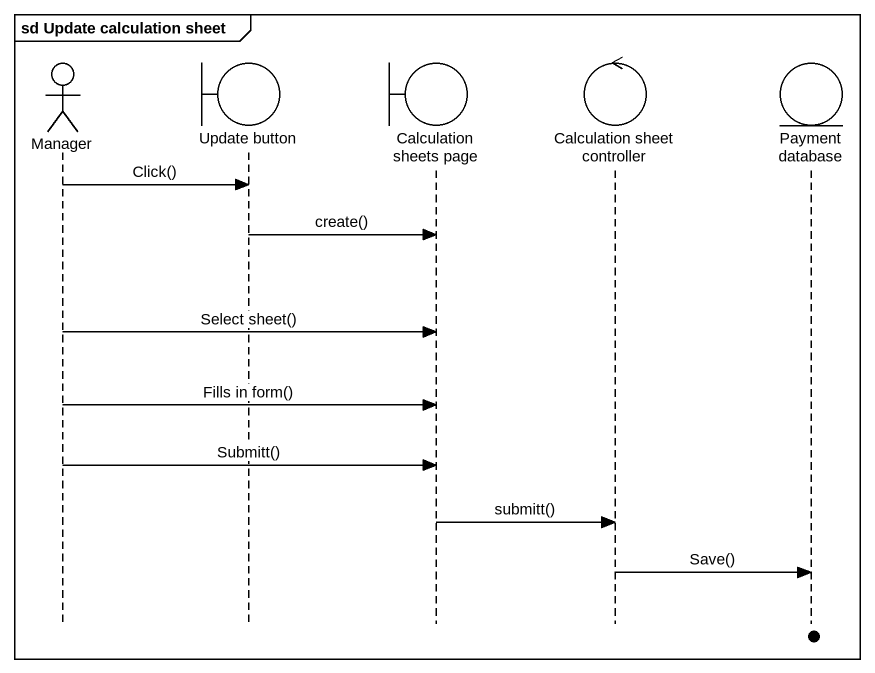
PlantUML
@startuml
mainframe sd Update calculation sheet
hide footbox
actor Manager
boundary "Update button" as Update_button
boundary "Calculation sheets page" as Calculation_sheets_page
control "Calculation sheet controller" as Calculation_sheet_controller
entity "Payment database" as Payment_database

Manager -> Update_button : Click()
Update_button -> Calculation_sheets_page : create()
Manager -> Calculation_sheets_page : Select sheet()
Manager -> Calculation_sheets_page : Fills in form()
Manager -> Calculation_sheets_page : Submitt()
Calculation_sheets_page -> Calculation_sheet_controller : submitt()
Calculation_sheet_controller -> Payment_database : Save()
@enduml
